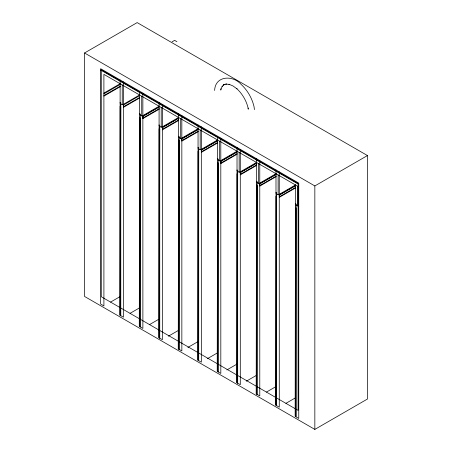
<?xml version="1.0" encoding="UTF-8"?>
<svg xmlns="http://www.w3.org/2000/svg" width="452" height="452" viewBox="0 0 452 452"><rect width="100%" height="100%" fill="white"/><g stroke="black" fill="none" stroke-linecap="round" stroke-linejoin="round"><path stroke-width="0.68" d="M295.45 184.953L295.455 203.682L296.128 204.072L296.139 205.214L296.139 416.919L298.761 418.433L298.744 183.088L100.632 68.704L100.643 304.055L103.909 305.942L103.898 74.365L298.744 186.857M139.747 97.915L123.385 107.361L123.385 81.84M120.113 79.953L120.125 315.304L123.396 317.191L123.385 104.344L139.747 94.892M159.234 109.164L142.866 118.61L142.866 93.089M178.721 120.413L162.353 129.865L162.353 104.339M198.202 131.662L181.84 141.114L181.84 115.588M217.689 142.911L201.321 152.364L201.321 126.837M237.17 154.16L220.808 163.613L220.808 138.086M256.657 165.409L240.289 174.862L240.289 149.335M276.144 176.659L259.776 186.111L259.776 160.584M295.625 187.908L279.257 197.36L279.257 171.839M120.119 106.226L119.797 315.101L120.447 315.479L120.78 103.971L120.769 102.83L120.096 102.44L120.119 103.203L120.769 103.581M139.606 117.475L139.284 326.35L139.928 326.728L140.261 115.22L140.25 114.079L139.578 113.689L139.606 114.452L140.25 114.831M159.087 128.724L158.765 337.599L159.415 337.977L159.748 126.47L159.737 125.328L159.064 124.938L159.087 125.701L159.737 126.08M178.574 139.973L178.252 348.848L178.896 349.226L179.229 137.719L179.218 136.577L178.546 136.188L178.574 136.95L179.218 137.329M198.055 151.222L197.739 360.097L198.383 360.476L198.716 148.968L198.705 147.827L198.032 147.437L198.055 148.2L198.705 148.578M217.542 162.471L217.22 371.346L217.87 371.725L218.203 160.217L218.186 159.076L217.519 158.686L217.542 159.449L218.186 159.827M237.029 173.721L236.707 382.595L237.351 382.974L237.684 171.466L237.673 170.325L237.001 169.935L237.029 170.698L237.673 171.076M256.51 184.97L256.188 393.845L256.838 394.223L257.171 182.715L257.16 181.574L256.487 181.184L256.51 181.947L257.16 182.325M275.997 196.219L275.675 405.094L276.319 405.472L276.652 193.964L276.641 192.823L275.969 192.433L275.997 193.196L276.641 193.575M296.128 207.847L295.806 416.721L295.156 416.343L295.455 203.682M214.615 90.479C215.169 75.535 232.91 74.947 241.142 84.394C247.555 90.366 252.092 98.225 254.058 106.762L254.419 109.621M220.808 90.146L220.966 88.841L220.847 89.4L222.378 86.021L222.039 86.558L224.435 84.338L223.311 84.987L226.435 84.021L225.802 84.044L229.486 84.411L228.949 84.23L232.995 85.953L237.046 88.908L236.814 88.671C242.464 93.931 246.459 100.852 248.193 108.378L248.103 108.062L248.244 109.367M84.541 52.98L137.159 22.6L367.459 155.561L367.459 399.02L314.841 429.4L84.541 296.439L84.541 52.98L314.841 185.941L367.459 155.561M172.093 41.816L174.613 40.364L176.918 41.691M103.898 93.095L120.266 83.643M103.903 93.841L120.266 84.394M103.898 95.564L120.266 86.117M103.898 96.112L120.266 86.665M123.385 105.09L139.747 95.564M123.385 106.813L139.747 97.366M159.234 106.141L142.866 115.593L142.883 328.44L139.611 326.553L139.6 91.202M159.234 106.813L142.866 116.26L141.73 115.605L141.73 96.208M142.872 116.339L159.234 106.892M142.866 118.062L159.234 108.616M178.721 117.39L162.353 126.842L162.364 339.689L159.093 337.802L159.087 102.451M178.721 118.062L162.353 127.509L161.217 126.854L161.217 107.457M162.353 127.588L178.721 118.141M162.353 129.312L178.721 119.865M198.202 128.639L181.84 138.092L181.851 350.938L178.58 349.051L178.568 113.701M198.202 129.312L181.84 138.758L180.698 138.103L180.698 118.706M181.84 138.837L198.202 129.391M181.84 140.566L198.202 131.114M217.689 139.888L201.321 149.341L201.338 362.188L198.061 360.3L198.055 124.95M217.689 140.561L201.321 150.007L200.185 149.352L200.185 129.956M201.326 150.087L217.689 140.64M201.321 151.815L217.689 142.363M237.17 151.137L220.808 160.59L220.819 373.437L217.548 371.55L217.536 136.205M237.17 151.81L220.808 161.257L219.672 160.601L219.672 141.205M220.808 161.336L237.176 151.889M220.808 163.065L237.17 153.612M256.657 162.387L240.289 171.839L240.306 384.686L237.034 382.799L237.023 147.454M256.657 163.059L240.289 172.506L239.153 171.85L239.153 152.454M240.294 172.585L256.657 163.138M240.289 174.314L256.657 164.861M276.144 173.636L259.776 183.088L259.787 395.935L256.516 394.048L256.504 158.703M276.144 174.308L259.776 183.755L258.64 183.1L258.64 163.703M259.776 183.834L276.144 174.387M259.776 185.563L276.144 176.11M295.625 184.885L279.263 194.337L279.274 407.184L276.002 405.297L275.991 169.952M295.625 185.557L279.257 195.01L278.121 194.349L278.121 174.952M279.263 195.083L295.625 185.636M279.257 196.812L295.625 187.36M110.576 302.089L120.277 296.489M130.063 313.338L139.159 308.089M149.544 324.587L158.641 319.338M168.427 336.186L178.128 330.587M187.908 347.435L198.219 341.486M207.395 358.685L217.7 352.735M226.876 369.934L237.187 363.984M246.363 381.183L256.668 375.233M266.454 392.082L276.155 386.483M285.935 403.331L295.642 397.732M120.78 103.971L122.26 104.745L122.249 84.959M140.261 115.22L141.742 115.995L141.73 115.605M159.748 126.47L161.228 127.244L161.217 126.854M179.229 137.719L180.715 138.493L180.698 138.103M198.716 148.968L200.196 149.742L200.185 149.352M218.203 160.217L219.683 160.991L219.672 160.601M237.684 171.466L239.164 172.24L239.153 171.85M257.171 182.715L258.651 183.489L258.64 183.1M276.652 193.964L278.133 194.744L278.121 194.349M296.139 205.214L297.619 205.993L297.608 186.201M122.249 104.355L123.385 105.011M297.608 205.598L298.744 206.259M100.632 70.004L298.744 184.382M295.478 204.445L296.128 204.824M314.841 185.941L314.841 429.4M276.641 196.597L276.658 405.67M257.16 185.348L257.171 394.421M237.673 174.099L237.69 383.172M218.186 162.85L218.203 371.923M198.705 151.601L198.716 360.673M179.218 140.352L179.235 349.424M159.737 129.102L159.748 338.175M140.25 117.853L140.267 326.926M120.769 106.599L120.78 315.677M298.094 183.461L101.282 69.834L101.282 296.738L298.094 410.371L298.094 183.461"/></g></svg>
